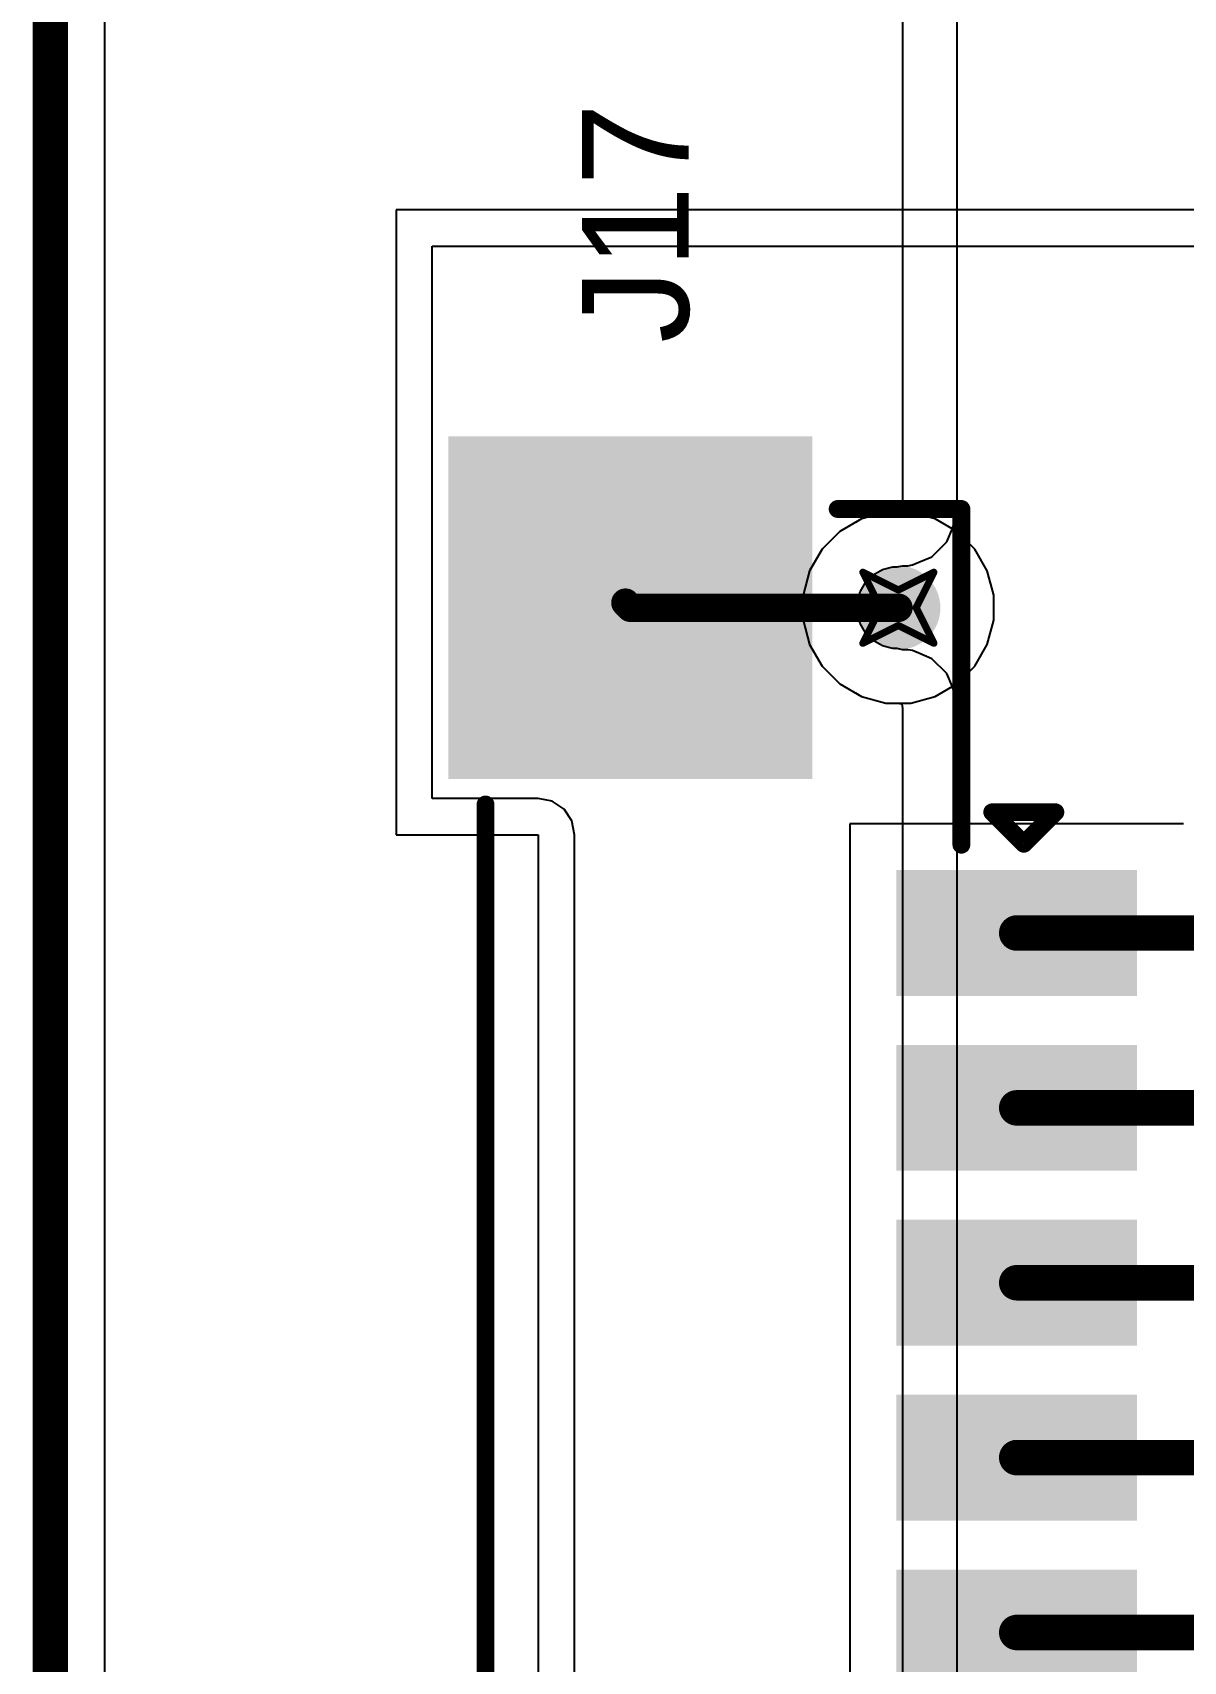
# Model space of a CAD drawing. Header units: inches. Extents: x -36 to 349, y -11 to 240.
# Drawn here: x -6.63 to 1.6, y 66.92 to 78.56 of the extents above; entities that cross this region are included whole.
import ezdxf

# ---------------------------------------------------------------- set-up
doc = ezdxf.new("R2010")
doc.units = ezdxf.units.IN
for name, color, linetype in [('Board Outline', 216, 'Continuous'), ('Bottom Layer', 5, 'Continuous'), ('Drill Drawing', 1, 'Continuous'), ('Layer 1', 16, 'Continuous'), ('Layer 2', 76, 'Continuous'), ('Top Layer', 1, 'Continuous'), ('Top Overlay', 2, 'Continuous'), ('Top Paste', 8, 'Continuous'), ('Top Solder', 216, 'Continuous'), ('Via Holes', 16, 'Continuous')]:
    doc.layers.add(name, color=color, linetype=linetype)
doc.styles.add('Arial', font='', dxfattribs={"height": 0.2})
doc.styles.get('Arial').set_extended_font_data('Arial')

# ---------------------------------------------------------------- blocks, each defined once
blk = doc.blocks.new('HC_1_25_12PLT_336')
at = {"layer": 'Top Layer'}
for points in [[(-7.275, 2.19), (-6.475, 2.19), (-6.475, 0.57), (-7.275, 0.57)], [(-6.025, 2.19), (-5.225, 2.19), (-5.225, 0.57), (-6.025, 0.57)], [(-4.775, 2.19), (-3.975, 2.19), (-3.975, 0.57), (-4.775, 0.57)], [(-3.525, 2.19), (-2.725, 2.19), (-2.725, 0.57), (-3.525, 0.57)], [(-2.275, 2.19), (-1.475, 2.19), (-1.475, 0.57), (-2.275, 0.57)], [(-10.375, -0.13), (-8.025, -0.13), (-8.025, -2.63), (-10.375, -2.63)]]:
    blk.add_hatch(color=1, dxfattribs=at).paths.add_polyline_path(points)
at = {"layer": 'Top Paste'}
for points in [[(-7.275, 2.19), (-6.475, 2.19), (-6.475, 0.57), (-7.275, 0.57)], [(-6.025, 2.19), (-5.225, 2.19), (-5.225, 0.57), (-6.025, 0.57)], [(-4.775, 2.19), (-3.975, 2.19), (-3.975, 0.57), (-4.775, 0.57)], [(-3.525, 2.19), (-2.725, 2.19), (-2.725, 0.57), (-3.525, 0.57)], [(-2.275, 2.19), (-1.475, 2.19), (-1.475, 0.57), (-2.275, 0.57)], [(-10.375, -0.13), (-8.025, -0.13), (-8.025, -2.63), (-10.375, -2.63)]]:
    blk.add_hatch(color=8, dxfattribs=at).paths.add_polyline_path(points)
at = {"layer": 'Top Solder'}
for points in [[(-7.325, 2.24), (-6.425, 2.24), (-6.425, 0.52), (-7.325, 0.52)], [(-6.075, 2.24), (-5.175, 2.24), (-5.175, 0.52), (-6.075, 0.52)], [(-4.825, 2.24), (-3.925, 2.24), (-3.925, 0.52), (-4.825, 0.52)], [(-3.575, 2.24), (-2.675, 2.24), (-2.675, 0.52), (-3.575, 0.52)], [(-2.325, 2.24), (-1.425, 2.24), (-1.425, 0.52), (-2.325, 0.52)], [(-10.425, -0.08), (-7.975, -0.08), (-7.975, -2.68), (-10.425, -2.68)]]:
    blk.add_hatch(color=216, dxfattribs=at).paths.add_polyline_path(points)
at = {"layer": 'Top Overlay'}
for points in [[(-7.513, 1.431, 0.127, 0.127, 0), (-7.739, 1.657, 0.127, 0.127, 0)], [(-7.739, 1.205, 0.127, 0.127, 0), (-7.739, 1.657, 0.127, 0.127, 0)], [(-7.739, 1.205, 0.127, 0.127, 0), (-7.513, 1.431, 0.127, 0.127, 0)], [(-7.506, 0.985, 0.127, 0.127, 0), (-9.906, 0.985, 0.127, 0.127, 0)], [(-9.906, 0.101, 0.127, 0.127, 0), (-9.906, 0.985, 0.127, 0.127, 0)], [(7.794, -2.415, 0.127, 0.127, 0), (-7.794, -2.415, 0.127, 0.127, 0)]]:
    blk.add_lwpolyline(points, format="xyseb", dxfattribs=at)
for points in [[(-7.77, 1.657, 0.0635, 0.0635, 1), (-7.707, 1.657, 0.0635, 0.0635, 1)], [(-7.77, 1.657, 0.0635, 0.0635, 1), (-7.707, 1.657, 0.0635, 0.0635, 1)], [(-7.544, 1.431, 0.0635, 0.0635, 1), (-7.481, 1.431, 0.0635, 0.0635, 1)], [(-7.544, 1.431, 0.0635, 0.0635, 1), (-7.481, 1.431, 0.0635, 0.0635, 1)], [(-7.77, 1.205, 0.0635, 0.0635, 1), (-7.707, 1.205, 0.0635, 0.0635, 1)], [(-7.77, 1.205, 0.0635, 0.0635, 1), (-7.707, 1.205, 0.0635, 0.0635, 1)], [(-9.938, 0.985, 0.0635, 0.0635, 1), (-9.874, 0.985, 0.0635, 0.0635, 1)], [(-9.938, 0.985, 0.0635, 0.0635, 1), (-9.874, 0.985, 0.0635, 0.0635, 1)], [(-7.538, 0.985, 0.0635, 0.0635, 1), (-7.474, 0.985, 0.0635, 0.0635, 1)], [(-9.938, 0.101, 0.0635, 0.0635, 1), (-9.874, 0.101, 0.0635, 0.0635, 1)], [(-7.826, -2.415, 0.0635, 0.0635, 1), (-7.762, -2.415, 0.0635, 0.0635, 1)]]:
    blk.add_lwpolyline(points, format="xyseb", close=True, dxfattribs=at)

msp = doc.modelspace()

# ---------------------------------------------------------------- hatches: boundary and pattern name
at = {"layer": 'Bottom Layer'}
h = msp.add_hatch(color=5, dxfattribs=at)
edge = h.paths.add_edge_path()
edge.add_arc((-0.441, 74.448), 0.3, 0, 360)
at = {"layer": 'Layer 1'}
h = msp.add_hatch(color=16, dxfattribs=at)
edge = h.paths.add_edge_path()
edge.add_arc((-0.441, 74.448), 0.3, 0, 360)
at = {"layer": 'Layer 2'}
h = msp.add_hatch(color=76, dxfattribs=at)
edge = h.paths.add_edge_path()
edge.add_arc((-0.441, 74.448), 0.3, 0, 360)
at = {"layer": 'Top Layer'}
h = msp.add_hatch(color=1, dxfattribs=at)
edge = h.paths.add_edge_path()
edge.add_arc((-0.441, 74.448), 0.3, 0, 360)
at = {"layer": 'Via Holes'}
h = msp.add_hatch(color=7, dxfattribs=at)
edge = h.paths.add_edge_path()
edge.add_arc((-0.441, 74.448), 0.15, 0, 360)

# ---------------------------------------------------------------- linework, layer by layer
at = {"layer": 'Board Outline'}
msp.add_lwpolyline([(-6.5, -7.021, 0.254, 0.254, 0), (-6.5, 123, 0.254, 0.254, 0)], format="xyseb", dxfattribs=at)
at = {"layer": 'Bottom Layer'}
for p, q in [((-6.112, 56.473), (-6.112, 123)), ((-0.411, 79.947), (-0.411, 75.168)), ((-0.022, 75.168), (-0.022, 79.947)), ((-0.531, 75.129), (-0.704, 75.083)), ((-0.449, 75.129), (-0.531, 75.129)), ((-0.417, 75.136), (-0.449, 75.129)), ((-0.411, 75.168), (-0.417, 75.136)), ((-0.03, 75.13), (-0.022, 75.168)), ((-0.03, 75.092), (-0.03, 75.13)), ((-0.859, 74.993), (-0.896, 74.957)), ((-0.748, 75.057), (-0.859, 74.993)), ((-0.704, 75.083), (-0.748, 75.057)), ((-0.748, 75.057), (-0.748, 75.057)), ((-0.094, 74.92), (-0.055, 75.014)), ((-0.055, 75.014), (-0.052, 75.019)), ((-0.052, 75.019), (-0.051, 75.025)), ((-0.051, 75.025), (-0.036, 75.06)), ((-0.036, 75.06), (-0.03, 75.092)), ((-0.986, 74.867), (-1.05, 74.756)), ((-0.896, 74.957), (-0.986, 74.867)), ((-0.896, 74.957), (-0.896, 74.957)), ((-0.201, 74.813), (-0.094, 74.92)), ((-0.094, 74.92), (-0.094, 74.92)), ((-1.05, 74.756), (-1.076, 74.711)), ((-1.05, 74.756), (-1.05, 74.756)), ((-0.373, 74.748), (-0.341, 74.755)), ((-0.341, 74.755), (-0.306, 74.769)), ((-0.306, 74.769), (-0.3, 74.771)), ((-0.3, 74.771), (-0.295, 74.774)), ((-0.295, 74.774), (-0.201, 74.813)), ((-0.201, 74.813), (-0.201, 74.813)), ((-1.076, 74.711), (-1.122, 74.538)), ((-0.675, 74.628), (-0.621, 74.683)), ((-0.621, 74.683), (-0.554, 74.721)), ((-0.554, 74.721), (-0.48, 74.741)), ((-0.48, 74.741), (-0.449, 74.741)), ((-0.449, 74.741), (-0.411, 74.748)), ((-0.411, 74.748), (-0.373, 74.748)), ((-1.122, 74.538), (-1.122, 74.359)), ((-0.734, 74.487), (-0.714, 74.561)), ((-0.714, 74.561), (-0.675, 74.628)), ((-0.734, 74.41), (-0.734, 74.487)), ((-0.714, 74.335), (-0.734, 74.41)), ((-1.122, 74.359), (-1.076, 74.186)), ((-0.675, 74.269), (-0.714, 74.335)), ((-1.076, 74.186), (-1.05, 74.141)), ((-0.621, 74.214), (-0.675, 74.269)), ((-0.554, 74.176), (-0.621, 74.214)), ((-0.48, 74.156), (-0.554, 74.176)), ((-1.05, 74.141), (-1.05, 74.141)), ((-1.05, 74.141), (-0.986, 74.03)), ((-0.449, 74.156), (-0.48, 74.156)), ((-0.411, 74.148), (-0.449, 74.156)), ((-0.373, 74.148), (-0.411, 74.148)), ((-0.341, 74.142), (-0.373, 74.148)), ((-0.306, 74.127), (-0.341, 74.142)), ((-0.3, 74.126), (-0.306, 74.127)), ((-0.295, 74.123), (-0.3, 74.126)), ((-0.201, 74.084), (-0.295, 74.123)), ((-0.094, 73.977), (-0.201, 74.084)), ((-0.201, 74.084), (-0.201, 74.084)), ((-0.986, 74.03), (-0.95, 73.994)), ((-0.95, 73.994), (-0.95, 73.994)), ((-0.95, 73.994), (-0.859, 73.903)), ((-0.055, 73.883), (-0.094, 73.977)), ((-0.094, 73.977), (-0.094, 73.977)), ((-0.859, 73.903), (-0.748, 73.839)), ((-0.748, 73.839), (-0.748, 73.839)), ((-0.748, 73.839), (-0.704, 73.814)), ((-0.052, 73.878), (-0.055, 73.883)), ((-0.051, 73.872), (-0.052, 73.878)), ((-0.036, 73.837), (-0.051, 73.872)), ((-0.03, 73.805), (-0.036, 73.837)), ((-0.704, 73.814), (-0.531, 73.767)), ((-0.531, 73.767), (-0.449, 73.767)), ((-0.449, 73.767), (-0.417, 73.761)), ((-0.417, 73.761), (-0.411, 73.729)), ((-0.411, 73.729), (-0.411, 58.962)), ((-0.03, 73.767), (-0.03, 73.805)), ((-0.022, 73.729), (-0.03, 73.767)), ((-0.022, 58.962), (-0.022, 73.729))]:
    msp.add_line(p, q, dxfattribs=at)
at = {"layer": 'Drill Drawing'}
for points in [[(-0.695, 74.702, 0.0508, 0.0508, 0), (-0.441, 74.575, 0.0508, 0.0508, 0)], [(-0.695, 74.702, 0.0508, 0.0508, 0), (-0.568, 74.448, 0.0508, 0.0508, 0)], [(-0.441, 74.575, 0.0508, 0.0508, 0), (-0.187, 74.702, 0.0508, 0.0508, 0)], [(-0.314, 74.448, 0.0508, 0.0508, 0), (-0.187, 74.702, 0.0508, 0.0508, 0)], [(-0.695, 74.194, 0.0508, 0.0508, 0), (-0.568, 74.448, 0.0508, 0.0508, 0)], [(-0.314, 74.448, 0.0508, 0.0508, 0), (-0.187, 74.194, 0.0508, 0.0508, 0)], [(-0.695, 74.194, 0.0508, 0.0508, 0), (-0.441, 74.321, 0.0508, 0.0508, 0)], [(-0.441, 74.321, 0.0508, 0.0508, 0), (-0.187, 74.194, 0.0508, 0.0508, 0)]]:
    msp.add_lwpolyline(points, format="xyseb", dxfattribs=at)
for points in [[(-0.708, 74.702, 0.0254, 0.0254, 1), (-0.683, 74.702, 0.0254, 0.0254, 1)], [(-0.708, 74.702, 0.0254, 0.0254, 1), (-0.683, 74.702, 0.0254, 0.0254, 1)], [(-0.2, 74.702, 0.0254, 0.0254, 1), (-0.175, 74.702, 0.0254, 0.0254, 1)], [(-0.2, 74.702, 0.0254, 0.0254, 1), (-0.175, 74.702, 0.0254, 0.0254, 1)], [(-0.454, 74.575, 0.0254, 0.0254, 1), (-0.429, 74.575, 0.0254, 0.0254, 1)], [(-0.454, 74.575, 0.0254, 0.0254, 1), (-0.429, 74.575, 0.0254, 0.0254, 1)], [(-0.581, 74.448, 0.0254, 0.0254, 1), (-0.556, 74.448, 0.0254, 0.0254, 1)], [(-0.581, 74.448, 0.0254, 0.0254, 1), (-0.556, 74.448, 0.0254, 0.0254, 1)], [(-0.327, 74.448, 0.0254, 0.0254, 1), (-0.302, 74.448, 0.0254, 0.0254, 1)], [(-0.327, 74.448, 0.0254, 0.0254, 1), (-0.302, 74.448, 0.0254, 0.0254, 1)], [(-0.454, 74.321, 0.0254, 0.0254, 1), (-0.429, 74.321, 0.0254, 0.0254, 1)], [(-0.454, 74.321, 0.0254, 0.0254, 1), (-0.429, 74.321, 0.0254, 0.0254, 1)], [(-0.708, 74.194, 0.0254, 0.0254, 1), (-0.683, 74.194, 0.0254, 0.0254, 1)], [(-0.708, 74.194, 0.0254, 0.0254, 1), (-0.683, 74.194, 0.0254, 0.0254, 1)], [(-0.2, 74.194, 0.0254, 0.0254, 1), (-0.175, 74.194, 0.0254, 0.0254, 1)], [(-0.2, 74.194, 0.0254, 0.0254, 1), (-0.175, 74.194, 0.0254, 0.0254, 1)]]:
    msp.add_lwpolyline(points, format="xyseb", close=True, dxfattribs=at)
at = {"layer": 'Layer 1'}
msp.add_line((-6.112, -7.021), (-6.112, 123), dxfattribs=at)
at = {"layer": 'Layer 2'}
for p, q in [((-6.112, 60.579), (-6.112, 123)), ((-0.531, 75.129), (-0.704, 75.083)), ((-0.352, 75.129), (-0.531, 75.129)), ((-0.178, 75.083), (-0.352, 75.129)), ((-0.859, 74.993), (-0.986, 74.867)), ((-0.704, 75.083), (-0.859, 74.993)), ((-0.023, 74.993), (-0.178, 75.083)), ((0.104, 74.867), (-0.023, 74.993)), ((-0.986, 74.867), (-1.076, 74.711)), ((0.193, 74.711), (0.104, 74.867)), ((-1.076, 74.711), (-1.122, 74.538)), ((0.24, 74.538), (0.193, 74.711)), ((-1.122, 74.538), (-1.122, 74.359)), ((0.24, 74.359), (0.24, 74.538)), ((-1.122, 74.359), (-1.076, 74.186)), ((0.193, 74.186), (0.24, 74.359)), ((-1.076, 74.186), (-0.986, 74.03)), ((0.104, 74.03), (0.193, 74.186)), ((-0.986, 74.03), (-0.859, 73.903)), ((-0.023, 73.903), (0.104, 74.03)), ((-0.859, 73.903), (-0.704, 73.814)), ((-0.178, 73.814), (-0.023, 73.903)), ((-0.704, 73.814), (-0.531, 73.767)), ((-0.531, 73.767), (-0.352, 73.767)), ((-0.352, 73.767), (-0.178, 73.814))]:
    msp.add_line(p, q, dxfattribs=at)
at = {"layer": 'Top Layer'}
for p, q in [((-6.112, 57.76), (-6.112, 79.248)), ((14.462, 77.292), (-4.03, 77.292)), ((-4.03, 77.292), (-4.03, 72.825)), ((-3.771, 73.084), (-3.771, 77.033)), ((-3.771, 77.033), (5.155, 77.033)), ((-3.014, 73.084), (-3.771, 73.084)), ((-2.914, 73.065), (-3.014, 73.084)), ((-2.83, 73.009), (-2.914, 73.065)), ((-2.774, 72.924), (-2.83, 73.009)), ((-2.755, 72.825), (-2.774, 72.924)), ((1.595, 72.904), (-0.787, 72.904)), ((-0.787, 72.904), (-0.787, 71.342)), ((1.595, 72.904), (1.595, 72.904)), ((1.595, 72.904), (1.595, 72.904)), ((1.595, 72.904), (1.595, 72.904)), ((-4.03, 72.825), (-3.014, 72.825)), ((-3.014, 72.825), (-3.014, 57.76)), ((-2.755, 62.992), (-2.755, 72.825)), ((-0.787, 71.342), (-0.787, 70.092)), ((-0.787, 70.092), (-0.787, 68.842)), ((-0.787, 68.842), (-0.787, 67.592)), ((-0.787, 67.592), (-0.787, 66.342))]:
    msp.add_line(p, q, dxfattribs=at)
for points in [[(-2.391, 74.484, 0.203, 0.203, 0), (-2.356, 74.448, 0.203, 0.203, 0)], [(-2.356, 74.448, 0.203, 0.203, 0), (-0.441, 74.448, 0.203, 0.203, 0)], [(0.404, 72.123, 0.254, 0.254, 0), (1.747, 72.123, 0.254, 0.254, 0)], [(0.404, 70.873, 0.254, 0.254, 0), (1.739, 70.873, 0.254, 0.254, 0)], [(0.404, 69.623, 0.254, 0.254, 0), (4.266, 69.623, 0.254, 0.254, 0)], [(0.404, 68.373, 0.254, 0.254, 0), (3.68, 68.373, 0.254, 0.254, 0)], [(0.404, 67.123, 0.254, 0.254, 0), (2.776, 67.123, 0.254, 0.254, 0)]]:
    msp.add_lwpolyline(points, format="xyseb", dxfattribs=at)
for points in [[(-2.442, 74.484, 0.102, 0.102, 1), (-2.34, 74.484, 0.102, 0.102, 1)], [(-2.407, 74.448, 0.102, 0.102, 1), (-2.305, 74.448, 0.102, 0.102, 1)], [(-2.407, 74.448, 0.102, 0.102, 1), (-2.305, 74.448, 0.102, 0.102, 1)], [(-0.492, 74.448, 0.102, 0.102, 1), (-0.39, 74.448, 0.102, 0.102, 1)], [(0.341, 72.123, 0.127, 0.127, 1), (0.468, 72.123, 0.127, 0.127, 1)], [(0.341, 70.873, 0.127, 0.127, 1), (0.468, 70.873, 0.127, 0.127, 1)], [(0.341, 69.623, 0.127, 0.127, 1), (0.468, 69.623, 0.127, 0.127, 1)], [(0.341, 68.373, 0.127, 0.127, 1), (0.468, 68.373, 0.127, 0.127, 1)], [(0.341, 67.123, 0.127, 0.127, 1), (0.468, 67.123, 0.127, 0.127, 1)]]:
    msp.add_lwpolyline(points, format="xyseb", close=True, dxfattribs=at)

# ---------------------------------------------------------------- block references
at = {"rotation": 270}
msp.add_blockref('HC_1_25_12PLT_336', (-0.976, 65.248), dxfattribs=at)

# ---------------------------------------------------------------- texts
at = {"layer": 'Top Overlay', "style": 'Arial'}
msp.add_text('J17', height=0.762, rotation=90, dxfattribs=at).set_placement((-1.939, 76.34))

doc.saveas('drawing.dxf')
